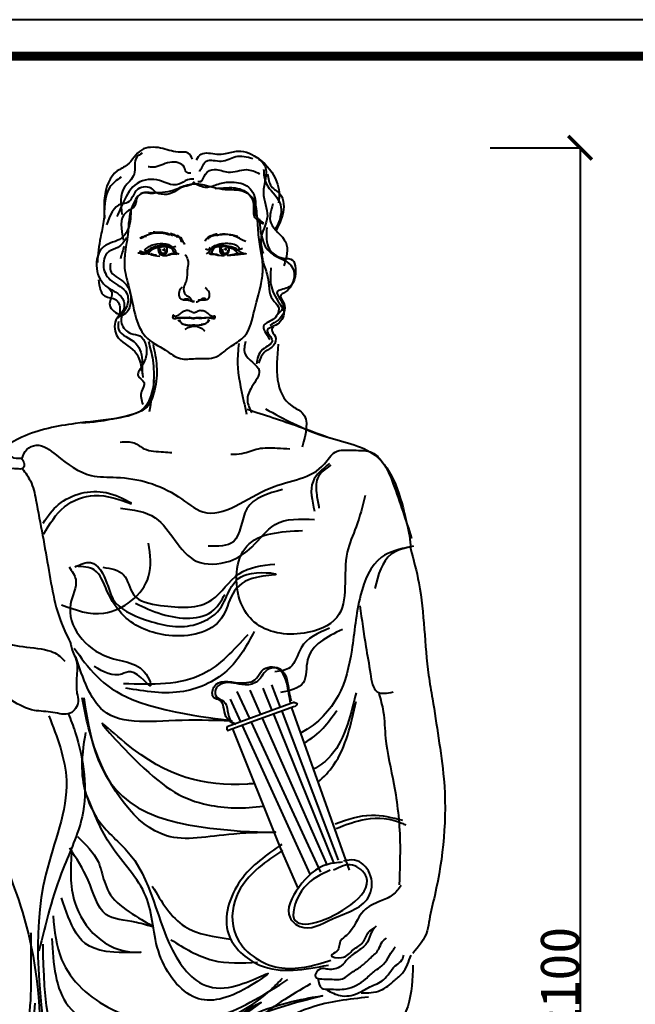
# Model space of a CAD drawing. Extents: x 3172 to 33391, y 13916 to 34175.
# Drawn here: x 4061 to 4841, y 16334 to 17581 of the extents above; entities that cross this region are included whole.
import ezdxf

# ---------------------------------------------------------------- set-up
doc = ezdxf.new("R2010")
doc.units = 0
doc.layers.get('0').update_dxf_attribs({"linetype": 'CONTINUOUS'})
doc.layers.get('DEFPOINTS').update_dxf_attribs({"linetype": 'CONTINUOUS'})
doc.dimstyles.new('ISO-25', dxfattribs={"dimtxt": 2.5, "dimasz": 2.5, "dimexe": 1.25, "dimexo": 0.625, "dimtad": 1, "dimdec": 4, "dimdsep": 46, "dimlunit": 6, "dimtxsty": 'Standard', "dimcen": 2.5, "dimadec": 0, "dimazin": 0, "dimtfac": 1, "dimtdec": 4, "dimtmove": 0, "dimatfit": 3, "dimfxl": 1, "dimtolj": 1, "dimtzin": 0, "dimarcsym": 0})

# ---------------------------------------------------------------- blocks, each defined once
blk = doc.blocks.new('_ARCHTICK')
at = {"color": 0, "linetype": 'ByBlock', "const_width": 0.15}
blk.add_lwpolyline([(-0.5, -0.5), (0.5, 0.5)], dxfattribs=at)
blk = doc.blocks.new('*D35')
at = {"color": 0, "linetype": 'ByBlock'}
for p, q in [((49959.6, -5159), (50074.8, -5159)), ((50073.6, -5159), (50073.6, -7267.6)), ((49959.6, -7267.6), (50074.8, -7267.6))]:
    blk.add_line(p, q, dxfattribs=at)
at = {"layer": 'DEFPOINTS', "color": 0, "linetype": 'ByBlock'}
for p in [(49959, -5159), (49959, -7267.6), (50073.6, -7267.6)]:
    blk.add_point(p, dxfattribs=at)
at = {"color": 0, "linetype": 'ByBlock', "xscale": 30, "yscale": 30, "zscale": 30}
for p, rotation in [((50073.6, -5159), 90), ((50073.6, -7267.6), 270)]:
    blk.add_blockref('_ARCHTICK', p, dxfattribs=dict(at, rotation=rotation))
at = {"color": 0, "linetype": 'ByBlock', "insert": (50047.9, -6213.3), "char_height": 50, "attachment_point": 5, "rotation": 90}
blk.add_mtext('\\A1;2100', dxfattribs=at)
blk = doc.blocks.new('A$C097F7C18')
for p, q in [((800.79855, 1522.19363), (812.2295, 1493.89801)), ((811.83092, 1526.32814), (822.68536, 1497.69773)), ((759.42714, 1508.41191), (772.55382, 1479.47965)), ((767.70142, 1518.05912), (783.72396, 1483.53894)), ((784.24999, 1519.43728), (797.82907, 1488.66482)), ((840.79091, 1504.27739), (755.41041, 1473.24964)), ((840.79091, 1498.76471), (756.66904, 1468.44493)), ((837.07485, 1497.42534), (909.96155, 1291.65111)), ((799.87914, 1484.01901), (882.16231, 1297.55162)), ((814.14347, 1489.16026), (890.4366, 1300.30797)), ((824.5061, 1492.89522), (895.95279, 1304.44248)), ((774.62417, 1474.91644), (860.09757, 1286.52625)), ((785.84838, 1478.96194), (873.88804, 1289.28259)), ((762.40609, 1470.51271), (822.645, 1320.01097)), ((822.645, 1320.01097), (844.47414, 1269.83583))]:
    blk.add_line(p, q)
at = {"color": 7}
for points in [[(711.68878, 2191.98598), (705.96628, 2199.49101), (693.44827, 2200.92054), (670.91587, 2205.92389), (646.95284, 2203.42221), (628.71233, 2184.48096), (616.19433, 2176.97593), (600.09976, 2143.02462), (600.09976, 2116.57834)], [(647.66639, 2199.25791), (640.97359, 2194.48102), (637.46784, 2172.82578), (625.35709, 2156.2659), (622.17004, 2121.87229)], [(716.38702, 2191.13322), (722.69737, 2198.2269), (742.4172, 2198.2269), (753.4603, 2199.01508), (769.23618, 2202.16783), (796.05515, 2191.9214), (818.14136, 2163.54667), (821.29654, 2150.1475), (820.50774, 2136.74832)], [(720.33099, 2176.32884), (721.28711, 2177.60268), (729.25472, 2189.38567), (748.05827, 2189.38567), (766.22442, 2195.11794), (787.89632, 2192.88872)], [(709.54285, 2174.11687), (704.17799, 2175.18902), (700.95908, 2181.6219), (682.71856, 2187.69739), (661.61678, 2181.6219), (655.17896, 2182.33667)], [(793.63301, 2193.8441), (803.51284, 2182.69803), (801.28191, 2149.57825), (806.38119, 2119.64307), (798.09487, 2089.38943), (800.96321, 2072.51109)], [(620.94303, 2169.06398), (606.74474, 2156.45299), (598.85681, 2113.10271), (594.91284, 2092.60986), (590.96888, 2061.08238)], [(718.41877, 2163.59046), (721.60581, 2163.59046), (727.97989, 2172.82578), (739.45326, 2178.87651), (756.66329, 2175.37346), (779.92872, 2178.55805), (796.50134, 2173.4627)], [(801.57671, 2179.31042), (804.73188, 2161.18211), (822.08534, 2136.74832), (820.95807, 2112.69744), (816.2253, 2103.2392)], [(806.72623, 2173.25002), (811.41426, 2157.44009), (822.54833, 2147.48569), (825.47834, 2121.13582), (817.8603, 2102.39812)], [(713.47707, 2163.03802), (709.54285, 2159.4642), (698.81313, 2156.60515), (688.79873, 2150.52965), (663.40507, 2151.24442), (660.90147, 2153.74609), (642.3033, 2153.74609), (629.06999, 2136.94913), (621.55919, 2135.16221), (602.60336, 2108.71593)], [(713.11941, 2166.61185), (705.25096, 2165.5397), (694.16359, 2160.17897), (680.21496, 2160.89373), (669.8429, 2164.82494), (641.58798, 2161.25111), (624.06279, 2137.66389), (615.83667, 2119.4374)], [(713.27096, 2160.37495), (705.16854, 2158.94622), (687.05723, 2152.27876), (659.41365, 2149.42128), (648.45155, 2148.94503), (635.58298, 2133.22888), (629.38701, 2096.55787), (625.97852, 2071.26928), (625.52422, 2054.01882), (631.43024, 2028.59709), (642.25558, 1984.16361), (651.78784, 1967.49497), (677.52496, 1949.87383), (696.11288, 1939.3964), (715.17742, 1939.3964), (729.47581, 1939.3964), (741.39115, 1941.77764), (753.78309, 1949.87383), (762.83874, 1956.54129), (777.13715, 1967.49497), (790.00571, 2000.83225), (799.53798, 2039.40825), (800.49121, 2058.45812), (797.63153, 2078.46049), (794.77184, 2101.79658), (792.86538, 2126.56142), (787.14603, 2143.23007), (775.70731, 2150.85001), (752.82987, 2153.23125), (726.13952, 2158.94622), (717.56048, 2160.37495), (709.93467, 2159.8987)], [(713.23185, 2161.9703), (729.00772, 2156.45299), (743.9948, 2160.39393), (761.34824, 2162.75849), (782.64567, 2156.45299), (791.32239, 2135.17195), (791.32239, 2121.77277), (801.57671, 2110.73815)], [(664.8357, 2149.10012), (660.54381, 2148.38536), (649.09879, 2149.10012), (640.87267, 2142.66724), (639.08438, 2134.09007), (627.2817, 2124.44075), (624.06279, 2089.4173)], [(740.05082, 2154.87662), (754.2491, 2155.66481), (762.92583, 2155.66481), (783.43445, 2146.99475), (788.95601, 2133.59558), (789.74481, 2119.40821), (801.57671, 2109.94997)], [(813.40861, 2135.17195), (810.70375, 2111.12107), (829.63479, 2086.68728), (827.26841, 2056.73617)], [(633.36839, 2125.92751), (632.4946, 2112.8308), (621.57228, 2091.87605), (599.29072, 2081.39868), (590.11596, 2053.45902), (604.09654, 2029.44838), (622.88295, 2015.47854), (623.75674, 2000.19904), (615.89266, 1990.59478), (615.42147, 1968.86451), (638.29647, 1948.37166), (648.55079, 1915.26781)], [(796.05515, 2116.25546), (810.82826, 2073.12048), (838.31151, 2054.37161), (828.05721, 2022.84414), (823.32445, 2019.69139), (827.26841, 2009.44496), (820.16927, 1988.16392), (809.46464, 1981.47551)], [(645.00301, 2091.74873), (650.55862, 2094.33935), (653.33642, 2094.33935)], [(656.29942, 2098.22529), (664.81802, 2098.96547), (681.67002, 2097.48511), (686.11451, 2094.89449)], [(661.48465, 2099.89069), (671.48475, 2098.96547), (682.78116, 2096.00476)], [(683.15152, 2098.22529), (690.00344, 2095.26457), (692.22569, 2092.67395)], [(691.17407, 2095.73424), (693.70719, 2094.33935), (697.27259, 2087.1137)], [(727.02787, 2088.586), (730.88035, 2091.99558), (746.95071, 2096.39502), (763.87924, 2095.26082), (774.94146, 2089.59225), (778.91251, 2088.17511)], [(727.90844, 2088.586), (730.66022, 2092.32553), (734.62277, 2095.18518)], [(731.54078, 2091.33566), (734.07241, 2093.75535), (740.34645, 2096.94496), (742.98816, 2097.38491)], [(734.09757, 2093.08302), (736.67365, 2095.12911), (743.34508, 2097.24119)], [(741.99753, 2095.18518), (747.17086, 2096.72499), (752.85679, 2097.43921)], [(758.50817, 2095.84509), (762.25058, 2096.06507), (768.37939, 2094.20507)], [(763.35129, 2094.9652), (766.87356, 2094.08532), (771.15365, 2092.29098)], [(805.52067, 2105.22085), (809.07025, 2077.80491), (829.58036, 2066.09385), (835.94513, 2065.40623), (841.46669, 2043.337), (832.00117, 2029.14964), (818.59169, 2023.63233), (824.90203, 2011.02133), (826.47961, 2004.71584), (820.16927, 1996.04579)], [(628.04217, 2092.60986), (616.99905, 2079.99887), (605.16716, 2074.48155), (598.85681, 2054.77689), (609.11113, 2037.43678), (628.04217, 2022.46123), (628.83095, 2006.69749), (616.99905, 1990.93375)], [(642.44718, 2073.46794), (645.16532, 2073.29818), (650.94134, 2073.80744), (655.51019, 2076.63723), (659.26563, 2079.40928), (670.13816, 2082.46483), (679.31186, 2082.63458), (683.04929, 2082.12532), (685.42766, 2080.93706), (689.47426, 2076.36502), (690.80757, 2073.85416), (693.06397, 2072.31689), (694.08961, 2071.65074)], [(650.81912, 2076.60728), (656.48386, 2081.15273), (670.55983, 2085.09783), (683.86334, 2082.26765), (686.35239, 2080.12357)], [(668.42607, 2080.27951), (668.19552, 2078.84608), (668.53393, 2074.63717), (670.37445, 2071.50679), (674.83868, 2070.56767), (677.93232, 2071.81982), (679.53788, 2076.47627), (679.06795, 2080.23274), (678.48056, 2081.71967)], [(695.93389, 2093.50479), (697.22573, 2091.74873), (698.31381, 2086.81644)], [(729.201, 2072.04524), (731.75335, 2073.68478), (734.9187, 2078.42596), (738.20618, 2081.16343), (755.3742, 2082.25842), (765.04577, 2079.45611), (769.79438, 2075.62366), (774.72562, 2073.25119), (779.8395, 2072.1562)], [(732.26381, 2072.15706), (733.5749, 2072.36392), (735.43805, 2073.2603), (737.02518, 2075.74259), (739.44038, 2079.53498), (745.37486, 2082.01727), (754.00056, 2082.29308)], [(736.20179, 2079.88397), (741.31822, 2083.09753), (751.33179, 2085.21557), (767.77744, 2082.22111), (772.30912, 2077.47379)], [(743.13742, 2081.34593), (752.9999, 2081.34593), (764.13258, 2077.26614), (768.69855, 2073.43368), (776.91728, 2071.7912)], [(746.60755, 2081.71092), (746.05965, 2079.15595), (746.60755, 2074.2285), (748.2513, 2072.03853), (753.65463, 2071.20623), (755.92212, 2072.58602), (757.93115, 2078.06096), (757.38323, 2080.61593)], [(624.88699, 2081.57524), (620.15423, 2065.8115)], [(644.44796, 2075.98919), (647.84325, 2074.48134), (654.50808, 2073.72741), (655.89134, 2074.10437)], [(645.04949, 2072.35454), (652.38651, 2072.28196), (656.89041, 2074.16924), (660.01409, 2077.21793), (667.69526, 2080.2215), (677.15801, 2081.28285), (684.1341, 2080.38254), (686.87389, 2078.36952)], [(650.73553, 2076.49182), (655.13684, 2075.48658), (658.02913, 2075.86354)], [(658.54542, 2072.95933), (660.94804, 2071.40589), (666.03596, 2070.841)], [(669.47635, 2080.10033), (669.24581, 2077.54063), (670.17866, 2073.6198), (672.48909, 2071.70244), (675.54356, 2071.85895), (678.08895, 2073.81544), (678.87215, 2076.94583)], [(670.53109, 2078.31537), (670.45277, 2076.71105), (671.78421, 2073.69805), (675.30861, 2072.79807), (677.26661, 2074.285), (677.89316, 2076.16324)], [(689.92087, 2071.82955), (688.08966, 2071.65074), (684.24886, 2071.09904), (679.95157, 2069.86179), (673.68773, 2069.20678)], [(674.21047, 2077.60324), (675.07628, 2077.69937), (675.84588, 2078.18), (676.23067, 2077.60324), (675.74967, 2076.64198), (675.74967, 2076.16135), (675.17247, 2076.54586), (674.40288, 2076.73811), (674.40288, 2077.41099)], [(680.45171, 2080.72655), (685.93582, 2077.85105), (687.37171, 2074.82776), (689.57682, 2072.36813), (690.65373, 2071.90695), (692.08961, 2071.75323)], [(680.9159, 2080.76408), (685.19145, 2080.26146), (690.34727, 2081.64367)], [(688.75631, 2073.9054), (688.55119, 2073.03429), (686.4354, 2072.38639), (683.75348, 2071.70218), (681.12862, 2070.78988)], [(685.19145, 2079.00491), (688.20949, 2078.75361), (688.83825, 2079.25622)], [(702.41084, 2071.3091), (705.37734, 2064.90494), (706.01303, 2062.15244), (705.16546, 2054.31842), (704.74167, 2048.81343), (703.04652, 2035.89787), (700.5038, 2029.96941), (702.62274, 2020.44154), (708.55575, 2016.20694), (712.33116, 2012.08084), (713.87586, 2012.08084)], [(736.56726, 2077.54683), (733.05885, 2076.88951), (727.86933, 2077.76594)], [(737.956, 2078.42326), (735.90943, 2078.27718), (732.83957, 2079.88397)], [(735.47088, 2075.13665), (735.47088, 2073.52987), (736.71344, 2072.43434), (740.07565, 2071.77702), (744.16879, 2070.82755)], [(748.07888, 2081.03787), (747.57933, 2078.11414), (748.8639, 2073.30069), (752.82468, 2071.94579), (755.6436, 2073.58593), (756.57136, 2076.93752)], [(749.5062, 2077.79324), (749.82734, 2074.65559), (752.28944, 2072.83717), (754.28766, 2073.0511)], [(752.57489, 2078.68462), (753.07446, 2078.36373), (754.00221, 2078.47069), (754.14493, 2078.57766), (754.39471, 2078.29242), (753.78811, 2077.43669), (753.64538, 2077.08014), (753.28855, 2077.00883), (753.07446, 2077.65063), (752.57489, 2078.25676), (752.57489, 2078.57766)], [(773.02795, 2071.64761), (770.5619, 2071.05382), (764.85821, 2070.43178), (755.44594, 2069.68858)], [(768.76927, 2072.9503), (768.14671, 2072.43287), (765.59349, 2071.39858), (760.57375, 2070.38335), (757.01036, 2070.03596)], [(762.80719, 2079.00754), (765.51159, 2078.7154), (768.0698, 2079.29968)], [(764.92686, 2078.05808), (767.63126, 2077.18165), (771.6513, 2077.83897), (774.79424, 2079.08058)], [(799.1082, 2078.97601), (800.8662, 2061.40943), (806.72623, 2043.25729), (813.17227, 2013.97964), (820.20432, 2005.19635), (814.93028, 1989.97198), (802.03821, 1981.77424), (809.65626, 1963.6221)], [(607.53354, 2060.29419), (607.53354, 2050.83595), (624.09819, 2036.64859), (632.77493, 2020.88485), (626.46457, 1996.45106), (617.78785, 1991.72194)], [(810.82826, 2054.38279), (810.82826, 2033.30289), (821.37632, 2009.88078), (826.65036, 2000.51193), (819.0323, 1982.94535), (806.14023, 1974.7476), (812.58627, 1962.451), (800.2802, 1950.73994), (792.66216, 1932.5878)], [(592.54646, 2039.01315), (600.4344, 2018.52029), (614.63267, 2013.79117), (619.36543, 1998.81562), (616.21027, 1990.14556)], [(604.22403, 2029.24649), (609.16257, 2023.21514), (606.41894, 2008.95924), (618.49091, 1994.70334)], [(698.23243, 2029.77579), (696.889, 2028.03856), (694.91336, 2025.43272), (694.28116, 2021.80033), (694.43921, 2018.08899), (698.07438, 2014.53557), (702.57884, 2013.66696), (705.66085, 2013.58799), (709.5331, 2012.56145), (711.6668, 2011.61387), (713.5634, 2011.45594)], [(716.09223, 2011.37697), (717.04054, 2011.37697), (719.17423, 2012.40352), (722.17721, 2013.58799), (727.86705, 2013.66696), (731.34417, 2014.85143), (733.16177, 2019.11553), (732.92469, 2021.80033), (731.66028, 2024.72204), (730.791, 2025.74858), (728.81536, 2028.03856), (727.78802, 2029.0651)], [(700.49943, 2013.82459), (702.01325, 2014.83302), (706.80697, 2014.58091)], [(719.67435, 2013.06827), (719.42204, 2013.57248), (721.94506, 2014.0767), (723.71117, 2015.33723), (728.0003, 2015.08512), (728.25259, 2013.82459)], [(621.73181, 1994.87468), (621.73181, 1983.84007), (633.56371, 1971.22908), (644.60683, 1968.07633), (652.49476, 1941.27798), (643.81803, 1923.93787), (642.24045, 1918.42056), (650.12838, 1908.96231), (646.97321, 1897.9277), (648.55079, 1881.37578)], [(711.29674, 1997.953), (709.13398, 1999.11666), (706.05621, 2000.19721), (701.56433, 1999.53226), (695.9079, 1996.04126), (692.58058, 1993.38145), (689.83555, 1992.79962), (687.6728, 1993.88017), (687.34007, 1994.29576), (686.42506, 1993.96329), (686.50824, 1992.46715), (686.17551, 1991.71908), (687.1737, 1990.47229), (691.08329, 1990.38918), (693.07969, 1990.971), (701.56433, 1990.72165), (708.38533, 1991.05413), (710.29854, 1990.63853), (713.29312, 1990.0567), (715.37269, 1990.80477), (719.94776, 1990.72165), (726.60238, 1991.05413), (732.00927, 1991.22036), (736.83387, 1990.38918), (738.41435, 1990.0567), (739.6621, 1990.72165), (739.74527, 1991.22036), (739.91164, 1991.80219), (740.41074, 1992.38403), (739.99483, 1992.88274), (739.16299, 1993.04898), (737.33297, 1992.55026), (734.08884, 1993.96329), (728.4324, 1998.45171), (723.77417, 1999.86473), (718.53364, 1999.61537), (713.95859, 1997.45428), (711.71265, 1997.70364)], [(617.78785, 1986.20463), (617.78785, 1976.74639), (639.87407, 1958.61809), (647.762, 1934.1843), (647.762, 1919.99693)], [(693.09723, 1988.34687), (698.55739, 1984.0142), (706.90822, 1981.76763), (711.8866, 1981.9281), (720.39802, 1981.9281), (730.51537, 1985.45842), (733.40605, 1988.34687)], [(694.57698, 1989.05927), (696.98927, 1985.06957), (702.81208, 1982.07729), (708.30215, 1981.91105)], [(732.17563, 1989.05927), (730.67834, 1985.90076), (726.76874, 1983.07471), (722.69278, 1982.40976)], [(702.31298, 1976.17584), (707.38714, 1979.16813), (714.54086, 1980.24867), (726.02009, 1975.17842), (726.93511, 1973.93163)], [(813.75828, 1979.43203), (812.00027, 1975.91871), (816.10229, 1967.72097), (814.34429, 1956.00991), (803.79621, 1948.39773), (795.00617, 1933.75891)], [(655.64994, 1960.98265), (661.17148, 1937.33704), (661.96028, 1907.38594), (656.43872, 1871.91753)], [(770.02497, 1958.61809), (768.73603, 1932.96569), (776.26214, 1885.96562), (780.02518, 1869.04561)], [(778.7017, 1960.98265), (777.91291, 1946.0071), (796.05515, 1923.93787), (786.58963, 1903.44501), (781.06807, 1886.1049), (786.58963, 1871.12935)]]:
    blk.add_spline(points, degree=3, dxfattribs=at)
for points, knots in [([(646.59154, 2091.39532), (648.76541, 2092.88551), (653.95044, 2096.43983), (664.91416, 2099.48332), (678.25966, 2097.7244), (692.01155, 2095.98086), (698.90878, 2089.49177), (701.58619, 2083.84383)], [0, 0, 0, 0, 4.8644025147, 11.602339752, 20.3058420755, 29.3459487066, 37.5366579838, 37.5366579838, 37.5366579838, 37.5366579838]), ([(655.43615, 2071.97078), (655.86373, 2071.99162), (657.44814, 2072.06885), (660.95025, 2070.16416), (664.28724, 2069.56238), (670.26447, 2069.20678)], [0, 0, 0, 0, 0.7467128092, 2.7669613394, 6.7456623696, 6.7456623696, 6.7456623696, 6.7456623696]), ([(733.76373, 2072.41272), (733.77344, 2072.2691), (733.89912, 2071.84727), (735.22999, 2071.40858), (737.96217, 2072.04217), (742.66528, 2070.55232), (745.9198, 2069.90941), (751.73228, 2069.65412)], [0.6091811702, 0.6091811702, 0.6091811702, 0.6091811702, 0.8850633623, 1.5134505012, 2.7108647463, 6.0208739491, 9.9342647516, 9.9342647516, 9.9342647516, 9.9342647516])]:
    blk.add_open_spline(points, degree=3, knots=knots, dxfattribs=at)
for points in [[(686.47431, 1993.20177), (686.76512, 1992.47528), (686.47431, 1991.74878), (686.61972, 1990.87699), (688.21923, 1990.29579), (693.01778, 1991.16759), (695.48976, 1991.31288)], [(695.19893, 1991.31288), (698.68879, 1991.31288), (703.92356, 1991.45819), (706.25013, 1991.60348), (709.30375, 1991.45819), (712.50278, 1990.73169), (714.24771, 1991.16759), (718.3192, 1991.60348), (723.40857, 1991.16759), (730.53368, 1991.45819), (737.36796, 1990.73169), (738.67666, 1990.29579), (739.69454, 1990.58639), (740.13077, 1992.18468)], [(661.54762, 1957.11627), (666.09187, 1929.87174), (663.37069, 1899.12565), (653.96306, 1878.44563), (621.97715, 1865.2856), (591.87275, 1859.64559), (571.17598, 1857.7656)], [(819.95213, 1957.72176), (837.33774, 1879.5498), (850.37695, 1870.86402), (850.37695, 1827.43516)], [(662.87658, 1911.47463), (650.37964, 1876.94666), (615.09437, 1863.72316), (562.90151, 1857.11141), (495.34374, 1839.80528), (469.39382, 1825.54208)], [(453.3477, 1830.20747), (468.09548, 1831.75926), (488.27666, 1813.13771), (493.71006, 1813.13771), (497.59105, 1801.49924), (482.06707, 1799.94745), (472.75268, 1793.74026), (453.3477, 1751.84177), (451.7953, 1720.80585)], [(620.06182, 1833.67072), (637.67299, 1832.61399), (650.22238, 1825.31544), (674.82734, 1821.29984), (685.38841, 1820.384)], [(495.35636, 1812.06949), (501.62167, 1824.26831), (513.50845, 1829.62138), (539.03604, 1817.19164), (583.19326, 1791.44961), (615.08459, 1788.99799), (693.58632, 1764.48177), (724.74307, 1745.26701), (810.11232, 1775.51407), (878.80133, 1806.15935), (892.29381, 1820.86908), (915.59901, 1823.3207), (939.67042, 1820.04569), (951.93421, 1808.7846), (965.88918, 1780.41731), (989.19438, 1711.77189)], [(760.10541, 1818.18599), (774.23377, 1819.31318), (794.80578, 1825.24501), (818.80429, 1826.17495), (835.00544, 1825.14638)], [(884.96199, 1806.48831), (864.22778, 1783.88352), (866.11271, 1746.20888)], [(886.84692, 1804.60458), (869.88256, 1787.65099), (868.9401, 1766.92993), (871.7675, 1749.97634)], [(522.11326, 1731.13901), (541.905, 1754.68567), (602.22272, 1769.75553), (634.26649, 1756.5694)], [(825.58675, 1773.52299), (780.34845, 1749.03448), (763.3841, 1707.59236), (731.34032, 1701.94116)], [(523.05572, 1717.01102), (549.44472, 1751.86007), (587.14329, 1765.98806), (634.26649, 1755.62754)], [(930.20028, 1765.98806), (918.8907, 1726.42968), (907.58113, 1694.40624), (894.38664, 1611.52201), (852.91821, 1591.74283), (789.7731, 1605.87082), (772.80875, 1630.35934), (780.34845, 1701.94116), (851.03327, 1721.72036)], [(620.12954, 1749.97634), (664.42535, 1737.73207), (716.26089, 1683.10384), (758.67178, 1683.10384), (786.94571, 1700.9993), (816.1621, 1729.25528), (866.11271, 1735.84835)], [(545.67486, 1627.53373), (599.39532, 1617.17321), (655.94318, 1663.32465), (655.94318, 1705.70863)], [(991.46045, 1701.94116), (963.18652, 1691.58064), (942.4523, 1648.25479)], [(987.75356, 1699.34064), (998.29362, 1655.29198), (1010.75006, 1538.46726), (1015.54101, 1508.78229), (1023.2065, 1458.98815), (1029.91383, 1407.27885), (1018.41557, 1259.81158), (1011.70826, 1229.16904), (1008.8337, 1214.80534), (990.62813, 1186.07795)], [(555.0995, 1675.56891), (563.58169, 1659.55719), (556.98443, 1628.4756), (604.10765, 1561.60311), (655.00071, 1536.17272), (658.77057, 1525.81219), (633.32404, 1542.76578), (622.01447, 1539.94019), (587.14329, 1549.35884)], [(562.63922, 1675.56891), (582.43096, 1681.22011), (603.16518, 1654.84785), (610.7049, 1635.06866), (652.17332, 1608.69642), (712.49103, 1602.10335), (746.41974, 1622.82441), (780.34845, 1666.15025), (817.10456, 1666.15025), (792.60049, 1662.38278), (762.44163, 1641.66173), (748.30468, 1610.58014), (681.38971, 1588.91722), (624.84186, 1613.40574), (603.16518, 1645.42919), (587.14329, 1671.80145), (563.58169, 1676.51078)], [(598.07865, 1675.1707), (624.28054, 1665.52349), (636.69196, 1640.7164), (671.16813, 1626.93469), (735.98334, 1633.82554), (770.45951, 1666.90167), (815.96806, 1679.30521)], [(639.45006, 1629.69103), (672.54718, 1615.90931), (738.74143, 1621.422), (752.5319, 1640.7164)], [(923.55499, 1626.56458), (931.22048, 1574.85529), (936.96961, 1540.38242), (945.5933, 1517.40051), (965.71525, 1517.40051)], [(884.92041, 1597.99308), (849.06519, 1573.18599), (835.27472, 1548.37889), (815.96806, 1542.86621)], [(901.46897, 1596.61491), (857.33948, 1558.0261), (851.82328, 1529.08449), (822.8633, 1516.68094)], [(781.49189, 1589.72405), (724.95097, 1540.10986), (624.28054, 1527.70632)], [(789.76617, 1593.85856), (758.04809, 1547.00072), (700.12812, 1518.05912), (627.03863, 1522.19363)], [(561.69675, 1572.9055), (635.20896, 1507.91673), (759.61425, 1480.60261), (706.83625, 1481.54449), (598.45286, 1493.78874), (563.58169, 1561.60311)], [(763.56428, 1476.71396), (753.91095, 1486.36116), (745.63667, 1507.03374), (738.74143, 1509.79008), (738.74143, 1523.5718), (770.45951, 1529.08449), (792.52426, 1534.59717), (799.4195, 1544.24438), (821.48426, 1547.00072), (831.13758, 1533.219), (833.89567, 1516.68094), (836.65377, 1505.65556)], [(835.89448, 1503.15175), (833.55626, 1515.30277), (825.91807, 1540.6953), (820.61811, 1546.30347), (808.61524, 1546.77082), (793.80652, 1530.88101), (778.21838, 1526.36332), (749.38033, 1528.07693), (740.4951, 1520.13202), (742.05391, 1511.25243), (750.93915, 1505.64426), (760.60379, 1480.25173), (766.3714, 1476.51295)], [(573.79286, 1509.80393), (667.65815, 1359.27849), (813.91336, 1339.64473), (763.70634, 1337.4632), (678.57272, 1335.28167), (589.07326, 1442.17656), (571.60996, 1509.80393)], [(947.50968, 1515.48535), (953.2588, 1492.50344), (956.13336, 1458.98815), (966.67343, 1400.57579), (974.33893, 1328.75732), (973.38075, 1273.2177)], [(466.3467, 1505.78396), (455.20871, 1424.13705), (458.92137, 1357.33504), (496.04801, 1238.5759), (488.62268, 774.67304), (477.48469, 581.68945), (488.62268, 436.95176), (470.05936, 210.56716)], [(839.79151, 1504.08644), (844.00031, 1502.52862), (841.19445, 1498.63406)], [(529.46197, 1487.22784), (551.73795, 1405.58094), (525.74931, 1286.8218), (529.46197, 1045.59232), (596.28991, 488.90888), (640.84187, 214.27839)], [(554.14664, 1490.17018), (562.8783, 1466.17337), (571.60996, 1359.27849), (547.5979, 1293.83264), (517.03712, 1189.11929)], [(755.61559, 1473.70887), (754.83619, 1470.43744), (757.33028, 1468.10071)], [(575.97578, 1466.17337), (571.60996, 1415.99822), (595.622, 1350.55237), (632.73153, 1311.28486), (696.03602, 1173.84859), (757.1576, 1143.30719), (807.36461, 1160.75941), (781.16965, 1143.30719), (715.68224, 1130.21802), (669.84106, 1184.75623), (652.37776, 1258.92819), (608.71948, 1322.1925), (578.15869, 1385.45683)], [(892.49823, 1350.55237), (938.33942, 1361.46001), (977.63186, 1354.91543)], [(893.68325, 1344.52028), (931.41648, 1356.25205), (976.69633, 1351.22415), (981.72743, 1348.7102)], [(565.8235, 1334.46447), (591.81749, 1302.62108), (616.13446, 1250.66608), (659.73729, 1220.49866), (640.45142, 1225.52656), (601.87969, 1235.58238), (579.23975, 1279.15754), (555.76131, 1319.38076)], [(824.82792, 1324.37403), (772.43799, 1278.56194), (757.1576, 1210.93457), (796.45004, 1171.66706), (883.76658, 1171.66706)], [(558.27686, 1316.86681), (562.46943, 1250.66608), (638.7744, 1187.8173), (644.644, 1187.8173), (611.94188, 1187.8173), (564.14647, 1212.11882), (545.69912, 1256.53197)], [(825.76346, 1316.86681), (795.57688, 1295.07923), (767.06734, 1258.20794), (766.22883, 1209.60487), (820.73237, 1168.54366), (886.97513, 1177.76148)], [(901.46897, 1301.68614), (882.16231, 1298.9298), (846.30709, 1269.98819), (835.27472, 1231.39937), (847.68614, 1220.374), (889.05755, 1230.02121), (935.94514, 1260.34098), (935.94514, 1287.90442), (916.63849, 1304.44248), (902.84802, 1303.06431)], [(885.9495, 1291.65111), (853.20579, 1269.83583), (840.10832, 1230.56832), (912.14446, 1248.02055), (931.79068, 1282.925), (914.32737, 1298.19569), (890.31533, 1291.65111)], [(660.5758, 1271.61568), (701.66309, 1220.49866), (759.5207, 1204.57697)], [(976.05794, 1272.25844), (965.11638, 1260.37299), (949.41762, 1252.29088), (928.48594, 1240.40543), (906.60282, 1209.02783), (899.46703, 1202.8474), (894.23411, 1189.06027), (887.57403, 1183.83068), (900.41846, 1180.97817), (915.16578, 1190.96195), (927.53451, 1200.47031), (934.6703, 1213.3066), (942.28183, 1218.5362)], [(534.79841, 1233.90641), (545.69912, 1178.59947), (609.42634, 1115.75068), (745.26592, 1107.37084), (832.47159, 1153.45995)], [(511.55558, 1123.36664), (492.04657, 1021.55091), (472.53756, 978.22507), (489.8789, 1036.71496), (507.22024, 1162.3599), (507.22024, 1212.18462)], [(944.1847, 1220.91329), (938.47606, 1213.3066), (933.24314, 1200.47031), (921.82586, 1190.01111), (908.5057, 1179.55192), (899.94274, 1170.51898), (883.29255, 1166.24021), (876.63247, 1167.19105), (868.06951, 1161.96145), (867.11806, 1158.1581), (883.29255, 1153.87934), (901.36991, 1154.35476), (915.16578, 1163.3877), (927.05878, 1171.46981), (937.0489, 1180.50275), (947.51474, 1191.91279), (951.79622, 1200.94573), (957.50486, 1206.17533)], [(543.18357, 1098.15302), (584.27085, 1026.92439), (645.48252, 1005.97479), (708.37122, 1060.44375), (797.25391, 1123.29253), (756.16663, 1094.80109), (689.08535, 1031.95229), (642.96697, 991.72906), (578.40124, 1013.51665), (522.22067, 1197.8731)], [(533.12137, 1205.41495), (554.08428, 1119.9406), (660.5758, 1085.58326), (810.67018, 1140.05221), (825.76346, 1155.13592)], [(684.05426, 1203.73899), (736.88077, 1177.76148), (793.89985, 1175.24753)], [(870.4481, 1154.83018), (875.20531, 1142.4693), (884.71971, 1141.04305), (906.12711, 1141.51847), (930.86455, 1153.87934), (942.75754, 1164.33854), (951.3205, 1170.51898), (966.54354, 1191.91279), (968.92213, 1194.76529)], [(881.86538, 1140.09221), (898.51558, 1132.96095), (920.87443, 1135.81345), (936.09746, 1143.89556), (953.6991, 1152.92851), (968.44642, 1170.51898), (975.58221, 1176.22399), (979.38798, 1184.3061)], [(925.1559, 1136.28887), (949.89334, 1139.6168), (967.49498, 1151.97767), (977.4851, 1161.48603), (988.42666, 1184.3061)], [(990.72935, 1171.66706), (984.1806, 1119.31038), (955.80273, 1077.86134), (870.6691, 1056.04606), (772.43799, 1012.4155)], [(861.10586, 1147.66332), (789.29148, 1099.2611), (717.47708, 992.44239), (670.71422, 780.47403), (637.31218, 720.38851), (582.19882, 763.78361), (568.838, 798.83349), (588.87922, 723.7266), (638.98228, 692.01479), (662.36372, 708.70521), (684.07504, 772.12882), (702.44616, 903.98316)], [(563.82769, 857.24998), (605.58024, 843.89764), (654.0132, 888.96177), (707.45647, 1019.14707), (800.98219, 1114.28248), (876.13678, 1132.64195), (777.60075, 1099.2611), (710.79668, 1005.79473), (660.69361, 867.26422), (603.91015, 807.1787), (573.8483, 833.88338), (560.48748, 857.24998)], [(934.59035, 1130.9729), (861.10586, 1117.62056), (760.89973, 1030.83036), (745.86881, 980.7591), (722.48739, 675.32437), (722.48739, 665.31011), (755.88943, 687.00766), (760.89973, 683.66958)]]:
    blk.add_spline(points, degree=3)
for points, knots in [([(780.83448, 1875.20692), (802.78207, 1868.11709), (838.19901, 1856.67618), (871.93181, 1844.07667), (884.94958, 1839.19839)], [0, 0, 0, 0, 43.2046233827, 69.7195131136, 69.7195131136, 69.7195131136, 69.7195131136]), ([(803.96912, 1875.85031), (827.42936, 1862.97714), (871.81733, 1838.62044), (959.38334, 1824.82905), (978.00982, 1754.22597), (987.79907, 1709.31453), (987.78756, 1699.21248)], [0, 0, 0, 0, 68.6427562426, 129.8756195836, 211.7905405218, 238.3943279241, 238.3943279241, 238.3943279241, 238.3943279241]), ([(496.03865, 1799.94745), (499.74787, 1794.93725), (508.47615, 1783.14759), (517.67986, 1738.48809), (529.04642, 1673.67099), (539.83241, 1610.47761), (557.45553, 1579.52724), (558.52994, 1569.38829), (570.0285, 1551.27433), (560.85035, 1527.16565), (568.87866, 1502.99891), (556.5687, 1485.13732), (533.98664, 1493.03148), (497.43935, 1492.17192), (455.6835, 1528.8638), (417.5273, 1550.44726), (385.4964, 1570.52106), (358.49318, 1579.22521), (358.49318, 1579.22521), (358.49318, 1579.22521)], [0, 0, 0, 0, 15.7665007976, 37.1006894617, 114.3607930464, 186.3542882301, 197.8969523666, 203.9901689505, 211.9762606738, 251.0191809422, 260.3656499531, 275.5823599055, 294.1062480676, 313.9516507044, 367.3545299727, 422.3666380807, 455.0213496467, 480.1796620274, 486.1067760902, 486.1067760902, 486.1067760902, 486.1067760902]), ([(987.6906, 1700.9993), (974.32921, 1698.09044), (942.21507, 1691.099), (919.63015, 1633.70431), (913.96892, 1552.4959), (894.78969, 1490.73445), (848.45435, 1465.29866)], [0, 0, 0, 0, 33.2615994778, 79.9443975052, 140.0879289147, 245.6740189334, 245.6740189334, 245.6740189334, 245.6740189334]), ([(360.42639, 1655.4484), (362.82047, 1653.71849), (368.61939, 1647.18362), (367.8438, 1624.55582), (400.83913, 1611.61219), (430.07359, 1597.00101), (465.33742, 1581.0941), (496.71941, 1573.46961), (530.55605, 1572.03072), (544.34679, 1562.70987), (549.59639, 1556.31548)], [58.6105603618, 58.6105603618, 58.6105603618, 58.6105603618, 65.9890590939, 85.2350280036, 103.6030957023, 150.0212973478, 169.9096736061, 199.727256647, 230.9967942821, 251.5628579211, 251.5628579211, 251.5628579211, 251.5628579211]), ([(918.69319, 1516.34852), (911.22253, 1484.84684), (901.69307, 1444.66381), (871.8009, 1423.36664), (864.67279, 1419.51066)], [0, 0, 0, 0, 76.621623139, 97.7372935344, 97.7372935344, 97.7372935344, 97.7372935344]), ([(870.4594, 1403.17385), (878.05914, 1409.56277), (904.27996, 1437.80327), (912.54529, 1476.59034), (918.69319, 1505.44088)], [607.1675478672, 607.1675478672, 607.1675478672, 607.1675478672, 632.2676321128, 705.1451948991, 705.1451948991, 705.1451948991, 705.1451948991]), ([(790.12698, 1401.25445), (787.11656, 1401.03972), (727.59011, 1397.5811), (670.92323, 1410.35284), (576.98356, 1497.33564), (663.01063, 1402.31841), (716.22487, 1371.83873), (777.10782, 1369.04173), (801.45333, 1372.95653)], [160.9796650649, 160.9796650649, 160.9796650649, 160.9796650649, 168.3483365975, 307.6912850883, 339.3464793189, 397.2355528544, 483.9552026355, 544.3069304056, 544.3069304056, 544.3069304056, 544.3069304056])]:
    blk.add_open_spline(points, degree=3, knots=knots)
blk.add_open_spline([(852.88816, 1452.78111), (872.60788, 1463.3817), (883.49726, 1478.58522), (894.38664, 1493.78874)], degree=3)
dim = blk.add_linear_dim(base=(1202.61073, 97.66993), p1=(1088.02109, 2206.36384), p2=(1088.02109, 97.66993), angle=90, text='2100', dimstyle='ISO-25', override={"dimtxt": 50, "dimasz": 30, "dimblk1": 'ARCHTICK', "dimblk2": 'ARCHTICK', "dimsah": 1})
dim.commit()
dim.dimension.update_dxf_attribs({"geometry": '*D35', "text_midpoint": (1176.98081, 1152.01689), "insert": (-48870.94205, 7365.31617)})
blk = doc.blocks.new('A$C1D6603B9')
blk.add_blockref('A$C097F7C18', (0, 0))

msp = doc.modelspace()

# ---------------------------------------------------------------- linework, layer by layer
msp.add_lwpolyline([(6795.4291, 14874.40107), (6795.4291, 17580.93952), (3171.87102, 17580.93952), (3171.87102, 14874.40107)], close=True)
at = {"const_width": 11.0848}
msp.add_lwpolyline([(6749.24243, 14920.58773), (6749.24243, 17534.75286), (3229.81872, 17534.75286), (3229.81872, 14920.58773)], close=True, dxfattribs=at)

# ---------------------------------------------------------------- block references
msp.add_blockref('A$C1D6603B9', (3568.28934, 15212.51727))

doc.saveas('drawing.dxf')
